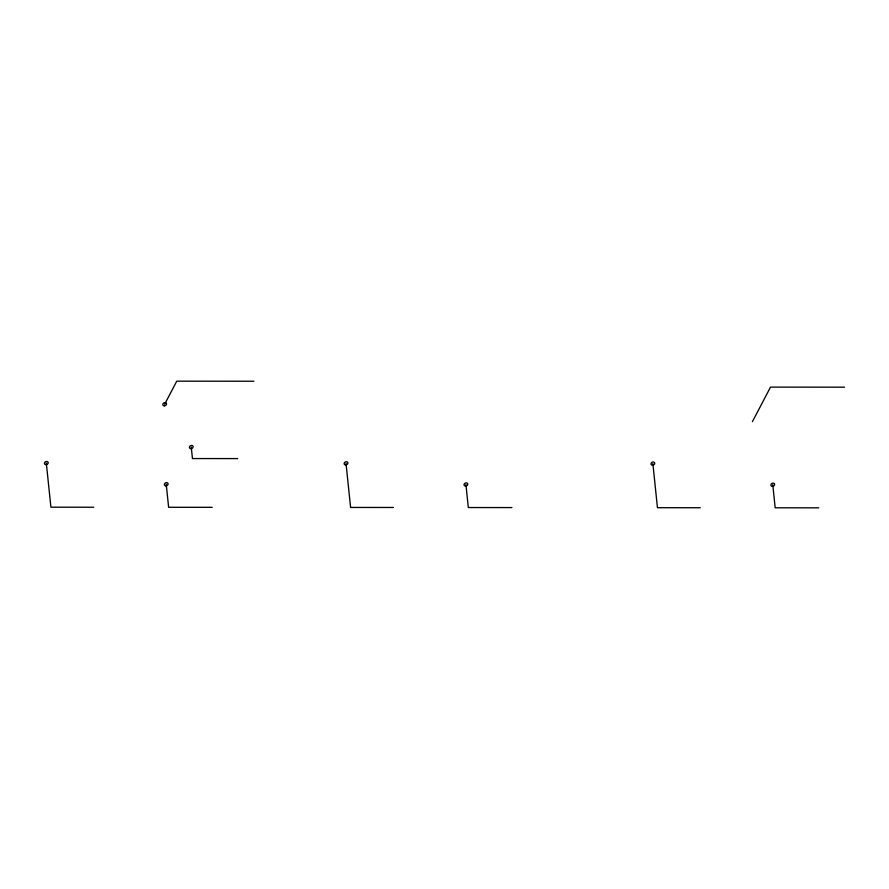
<?xml version="1.0" encoding="UTF-8"?>
<svg xmlns="http://www.w3.org/2000/svg" width="889" height="889" viewBox="0 0 889 889"><rect width="100%" height="100%" fill="white"/><g stroke="black" fill="none" stroke-linecap="round" stroke-linejoin="round"><path stroke-width="1.33" d="M164.665 404.228L176.744 381.17L253.932 381.237M752.416 421.653L770.507 387.115L844.55 387.182M237.685 458.591L192.457 458.557L191.257 447.023M93.712 507.23L50.906 507.197L46.317 463.08M212.215 507.33L168.621 507.297L166.221 484.216M393.405 507.475L350.599 507.441L346.01 463.325M511.908 507.575L468.314 507.541L465.914 484.472M700.265 507.73L657.449 507.697L652.87 463.58M818.769 507.83L775.175 507.797L772.774 484.716M652.493 465.18A1.934 1.522 -24.3 0 0 654.648 462.813A1.934 1.522 -24.3 0 0 651.47 462.747A1.934 1.522 -24.3 0 0 652.493 465.18M772.397 486.316A1.934 1.522 -24.3 0 0 774.552 483.949A1.934 1.522 -24.3 0 0 771.374 483.883A1.934 1.522 -24.3 0 0 772.397 486.316M345.643 464.925A1.934 1.522 -24.3 0 0 347.788 462.558A1.934 1.522 -24.3 0 0 344.61 462.502A1.934 1.522 -24.3 0 0 345.643 464.925M465.547 486.061A1.934 1.522 -24.3 0 0 467.692 483.694A1.934 1.522 -24.3 0 0 464.514 483.638A1.934 1.522 -24.3 0 0 465.547 486.061M164.276 405.829A1.934 1.522 -24.3 0 0 166.443 403.473A1.934 1.522 -24.3 0 0 163.265 403.395A1.934 1.522 -24.3 0 0 164.276 405.829M45.95 464.68A1.934 1.522 -24.3 0 0 48.095 462.313A1.934 1.522 -24.3 0 0 44.917 462.247A1.934 1.522 -24.3 0 0 45.95 464.68M190.891 448.623A1.934 1.522 -24.3 0 0 193.035 446.256A1.934 1.522 -24.3 0 0 189.857 446.189A1.934 1.522 -24.3 0 0 190.891 448.623M165.854 485.816A1.934 1.522 -24.3 0 0 167.999 483.449A1.934 1.522 -24.3 0 0 164.821 483.394A1.934 1.522 -24.3 0 0 165.854 485.816"/></g></svg>
